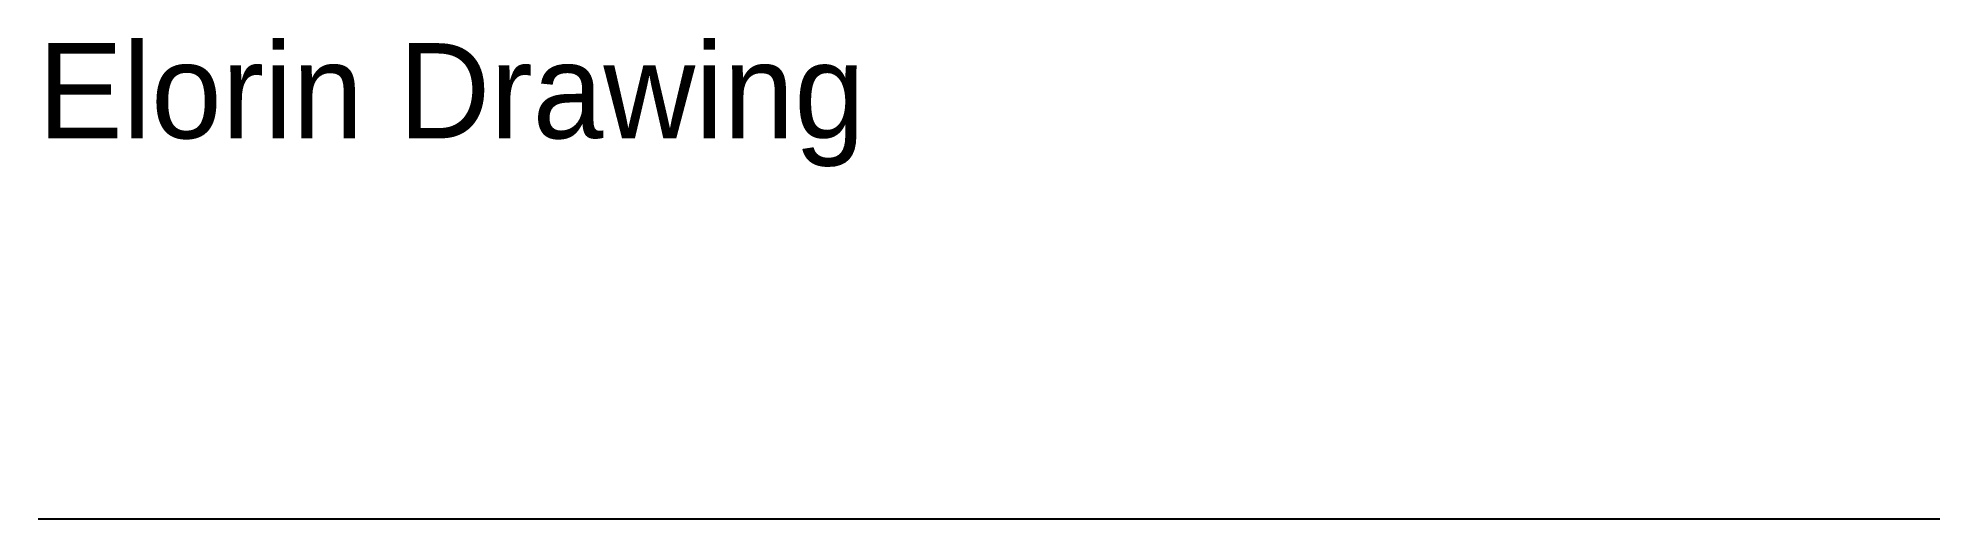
# Model space of a CAD drawing. Header units: millimetres. Extents: x 0 to 100, y 0 to 25.
import ezdxf

# ---------------------------------------------------------------- set-up
doc = ezdxf.new("R2010")
doc.units = ezdxf.units.MM

msp = doc.modelspace()

# ---------------------------------------------------------------- linework, layer by layer
at = {"layer": 'Walls'}
msp.add_line((0, 0), (100, 0), dxfattribs=at)

# ---------------------------------------------------------------- texts
at = {"layer": 'Labels'}
msp.add_text('Elorin Drawing', height=5, dxfattribs=at).set_placement((0, 20))

doc.saveas('drawing.dxf')
